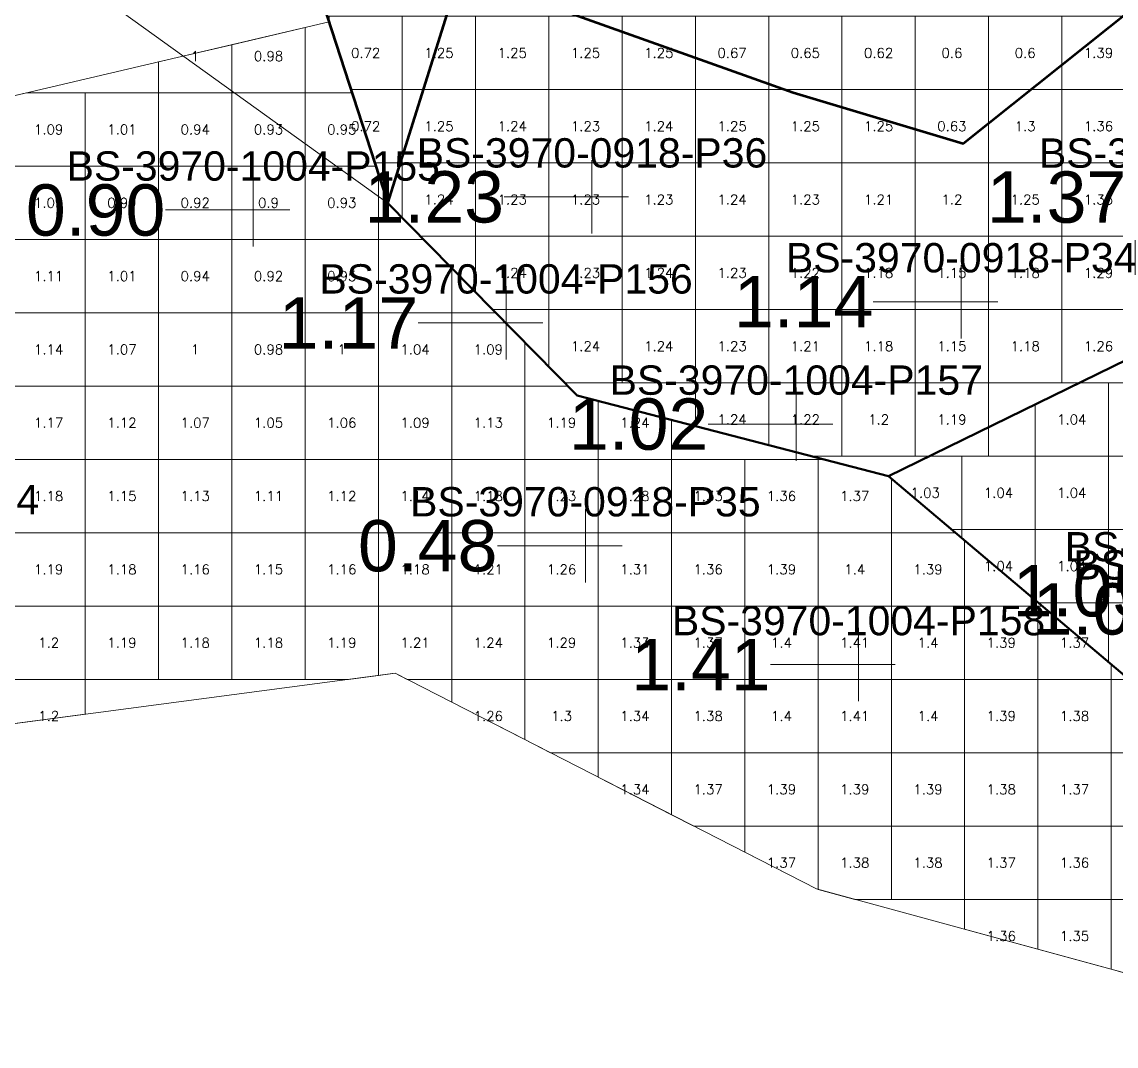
# Model space of a CAD drawing. Header units: inches. Extents: x 469759 to 470079, y 4349683 to 4349873.
# Drawn here: x 469863.11 to 469878.04, y 4349708.4 to 4349722.36 of the extents above; entities that cross this region are included whole.
import ezdxf
from ezdxf.enums import TextEntityAlignment as Align

# ---------------------------------------------------------------- set-up
doc = ezdxf.new("R2010")
doc.units = ezdxf.units.IN
doc.header["$MEASUREMENT"] = 0
for name, color, linetype, lineweight in [('点', 7, 'Continuous', 0), ('爆区方格网', 7, 'Continuous', 0), ('线条', 7, 'Continuous', 0), ('钻孔', 7, 'Continuous', 0)]:
    doc.layers.add(name, color=color, linetype=linetype, lineweight=lineweight)
doc.styles.add('3dmine_textStyle_1', font='txt.shx', dxfattribs={"height": 1, "bigfont": 'gbcbig.shx'})
doc.styles.add('3dmine_textStyle_2', font='arial.ttf', dxfattribs={"height": 1})

msp = doc.modelspace()

# ---------------------------------------------------------------- hatches: boundary and pattern name
at = {"layer": '钻孔', "linetype": 'Continuous', "lineweight": 0, "true_color": 0x0000ff, "extrusion": (0, 1, 0)}
for points in [[(-469871.892, 3959.783), (-469870.892, 3959.783), (-469870.892, 3972.783), (-469871.892, 3972.783)], [(-469876.931, 3959.508), (-469875.931, 3959.508), (-469875.931, 3972.508), (-469876.931, 3972.508)], [(-469870.72, 3960.31), (-469869.72, 3960.31), (-469869.72, 3969.31), (-469870.72, 3969.31)], [(-469874.68, 3959.65), (-469873.68, 3959.65), (-469873.68, 3968.65), (-469874.68, 3968.65)], [(-469875.53, 3960.32), (-469874.53, 3960.32), (-469874.53, 3969.32), (-469875.53, 3969.32)]]:
    msp.add_hatch(color=5, dxfattribs=at).paths.add_polyline_path(points, flags=0)
at = {"layer": '钻孔', "linetype": 'Continuous', "lineweight": 0, "true_color": 0x00ffff, "extrusion": (0, 1, 0)}
msp.add_hatch(color=4, dxfattribs=at).paths.add_polyline_path([(-469867.27, 3959.91), (-469866.27, 3959.91), (-469866.27, 3969.91), (-469867.27, 3969.91)], flags=0)
at = {"layer": '钻孔', "linetype": 'Continuous', "lineweight": 0, "true_color": 0x808080, "extrusion": (0, 1, 0)}
msp.add_hatch(color=8, dxfattribs=at).paths.add_polyline_path([(-469871.802, 3959.718), (-469870.802, 3959.718), (-469870.802, 3972.718), (-469871.802, 3972.718)], flags=0)

# ---------------------------------------------------------------- linework, layer by layer
at = {"color": 7, "linetype": 'Continuous', "lineweight": 0, "elevation": 3966.233}
msp.add_lwpolyline([(469845.427, 4349736.191), (469868.108, 4349719.891), (469868.108, 4349719.891), (469864.089, 4349732.247), (469861.567, 4349735.442), (469861.304, 4349735.775), (469863.277, 4349745.916), (469858.867, 4349747.095), (469855.24, 4349743.466), (469853.308, 4349743.754), (469850.298, 4349745.551), (469847.477, 4349743.663), (469848.343, 4349739.646), (469845.427, 4349736.191), (469845.427, 4349736.191)], dxfattribs=at)
at = {"color": 5, "linetype": 'Continuous', "lineweight": 53, "elevation": 3966.246}
msp.add_lwpolyline([(469863.277, 4349745.916), (469862.112, 4349740.002), (469861.303, 4349735.776), (469864.089, 4349732.247), (469868.108, 4349719.891), (469869.089, 4349723.024), (469873.638, 4349721.402), (469875.959, 4349720.708), (469878.965, 4349723.109)], dxfattribs=at)
at = {"color": 5, "linetype": 'Continuous', "lineweight": 0}
msp.add_lwpolyline([(469881.832, 4349708.397), (469873.956, 4349710.541), (469868.207, 4349713.482), (469860.922, 4349712.521), (469856.143, 4349714.688), (469851.91, 4349717.746), (469847.05, 4349722.386), (469845.478, 4349726.059), (469847.774, 4349728.804), (469850.298, 4349726.225), (469855.469, 4349723.158), (469859.293, 4349720.49), (469867.304, 4349722.364), (469868.108, 4349719.891), (469870.688, 4349717.269), (469874.94, 4349716.167), (469880.538, 4349711.441), (469881.832, 4349708.397), (469881.832, 4349708.397)], dxfattribs=at)
at = {"color": 7, "linetype": 'Continuous', "lineweight": 50, "elevation": 3966.246}
msp.add_lwpolyline([(469878.965, 4349723.109), (469875.959, 4349720.708), (469873.638, 4349721.402), (469869.089, 4349723.024), (469868.108, 4349719.891), (469870.688, 4349717.269), (469874.939, 4349716.168), (469879.423, 4349718.362)], dxfattribs=at)
at = {"color": 5, "linetype": 'Continuous', "lineweight": 0, "true_color": 0x0000ff, "elevation": 3966.246}
msp.add_lwpolyline([(469874.939, 4349716.168), (469879.423, 4349718.362), (469885.99, 4349718.382), (469888.312, 4349716.306), (469890.846, 4349713.509), (469888.869, 4349713.163), (469883.538, 4349714.441), (469880.539, 4349711.442), (469874.939, 4349716.168), (469874.939, 4349716.168)], dxfattribs=at)
at = {"color": 1, "linetype": 'Continuous', "lineweight": 50, "true_color": 0xff0000, "elevation": 3966.246}
msp.add_lwpolyline([(469880.538, 4349711.441), (469874.939, 4349716.168), (469879.423, 4349718.362)], dxfattribs=at)
at = {"layer": '点', "color": 138, "linetype": 'Continuous', "lineweight": 0, "true_color": 0x004c4c}
for points, elevation in [([(469870.892, 4349719.479), (469870.892, 4349720.479)], 3972.783), ([(469866.27, 4349719.3), (469866.27, 4349720.3)], 3969.91), ([(469871.392, 4349719.979), (469870.392, 4349719.979)], 3972.783), ([(469866.77, 4349719.8), (469865.77, 4349719.8)], 3969.91), ([(469875.931, 4349718.049), (469875.931, 4349719.049)], 3972.508), ([(469869.72, 4349717.76), (469869.72, 4349718.76)], 3969.31), ([(469876.431, 4349718.549), (469875.431, 4349718.549)], 3972.508), ([(469870.22, 4349718.26), (469869.22, 4349718.26)], 3969.31), ([(469873.68, 4349716.38), (469873.68, 4349717.38)], 3968.65), ([(469874.18, 4349716.88), (469873.18, 4349716.88)], 3968.65), ([(469870.802, 4349714.721), (469870.802, 4349715.721)], 3972.718), ([(469871.302, 4349715.221), (469870.302, 4349715.221)], 3972.718), ([(469874.53, 4349713.1), (469874.53, 4349714.1)], 3969.32), ([(469875.03, 4349713.6), (469874.03, 4349713.6)], 3969.32)]:
    msp.add_lwpolyline(points, dxfattribs=dict(at, elevation=elevation))
at = {"layer": '爆区方格网', "color": 4, "linetype": 'Continuous', "lineweight": 0, "true_color": 0x00ffff, "elevation": 3972.193}
for points in [[(469868.304, 4349721.442), (469867.604, 4349721.442), (469867.304, 4349722.364), (469867.304, 4349722.442), (469868.304, 4349722.442), (469868.304, 4349721.442)], [(469873.304, 4349721.442), (469872.304, 4349721.442), (469872.304, 4349722.442), (469873.304, 4349722.442), (469873.304, 4349721.442)], [(469874.304, 4349721.442), (469873.304, 4349721.442), (469873.304, 4349722.442), (469874.304, 4349722.442), (469874.304, 4349721.442)], [(469875.304, 4349721.442), (469874.304, 4349721.442), (469874.304, 4349722.442), (469875.304, 4349722.442), (469875.304, 4349721.442)], [(469876.304, 4349721.442), (469875.304, 4349721.442), (469875.304, 4349722.442), (469876.304, 4349722.442), (469876.304, 4349721.442)], [(469877.304, 4349721.442), (469876.304, 4349721.442), (469876.304, 4349722.442), (469877.304, 4349722.442), (469877.304, 4349721.442)], [(469868.304, 4349720.442), (469867.929, 4349720.442), (469867.604, 4349721.442), (469868.304, 4349721.442), (469868.304, 4349720.442)], [(469876.304, 4349720.442), (469875.304, 4349720.442), (469875.304, 4349721.442), (469876.304, 4349721.442), (469876.304, 4349720.442)]]:
    msp.add_lwpolyline(points, dxfattribs=at)
at = {"layer": '爆区方格网', "color": 5, "linetype": 'Continuous', "lineweight": 0, "true_color": 0x0000ff}
for points, elevation in [([(469869.304, 4349721.442), (469868.304, 4349721.442), (469868.304, 4349722.442), (469869.304, 4349722.442), (469869.304, 4349721.442)], 3972.854), ([(469870.304, 4349721.442), (469869.304, 4349721.442), (469869.304, 4349722.442), (469870.304, 4349722.442), (469870.304, 4349721.442)], 3972.854), ([(469871.304, 4349721.442), (469870.304, 4349721.442), (469870.304, 4349722.442), (469871.304, 4349722.442), (469871.304, 4349721.442)], 3972.854), ([(469872.304, 4349721.442), (469871.304, 4349721.442), (469871.304, 4349722.442), (469872.304, 4349722.442), (469872.304, 4349721.442)], 3972.854), ([(469878.304, 4349721.442), (469877.304, 4349721.442), (469877.304, 4349722.442), (469878.304, 4349722.442), (469878.304, 4349721.442)], 3972.854), ([(469869.304, 4349720.442), (469868.304, 4349720.442), (469868.304, 4349721.442), (469869.304, 4349721.442), (469869.304, 4349720.442)], 3972.854), ([(469870.304, 4349720.442), (469869.304, 4349720.442), (469869.304, 4349721.442), (469870.304, 4349721.442), (469870.304, 4349720.442)], 3972.854), ([(469871.304, 4349720.442), (469870.304, 4349720.442), (469870.304, 4349721.442), (469871.304, 4349721.442), (469871.304, 4349720.442)], 3972.854), ([(469872.304, 4349720.442), (469871.304, 4349720.442), (469871.304, 4349721.442), (469872.304, 4349721.442), (469872.304, 4349720.442)], 3972.854), ([(469873.304, 4349720.442), (469872.304, 4349720.442), (469872.304, 4349721.442), (469873.304, 4349721.442), (469873.304, 4349720.442)], 3972.854), ([(469874.304, 4349720.442), (469873.304, 4349720.442), (469873.304, 4349721.442), (469874.304, 4349721.442), (469874.304, 4349720.442)], 3972.854), ([(469875.304, 4349720.442), (469874.304, 4349720.442), (469874.304, 4349721.442), (469875.304, 4349721.442), (469875.304, 4349720.442)], 3972.854), ([(469877.304, 4349720.442), (469876.304, 4349720.442), (469876.304, 4349721.442), (469877.304, 4349721.442), (469877.304, 4349720.442)], 3972.854), ([(469878.304, 4349720.442), (469877.304, 4349720.442), (469877.304, 4349721.442), (469878.304, 4349721.442), (469878.304, 4349720.442)], 3972.854), ([(469869.304, 4349719.442), (469868.55, 4349719.442), (469868.304, 4349719.692), (469868.304, 4349720.442), (469869.304, 4349720.442), (469869.304, 4349719.442)], 3972.854), ([(469870.304, 4349719.442), (469869.304, 4349719.442), (469869.304, 4349720.442), (469870.304, 4349720.442), (469870.304, 4349719.442)], 3972.854), ([(469871.304, 4349719.442), (469870.304, 4349719.442), (469870.304, 4349720.442), (469871.304, 4349720.442), (469871.304, 4349719.442)], 3972.854), ([(469872.304, 4349719.442), (469871.304, 4349719.442), (469871.304, 4349720.442), (469872.304, 4349720.442), (469872.304, 4349719.442)], 3972.854), ([(469873.304, 4349719.442), (469872.304, 4349719.442), (469872.304, 4349720.442), (469873.304, 4349720.442), (469873.304, 4349719.442)], 3972.854), ([(469874.304, 4349719.442), (469873.304, 4349719.442), (469873.304, 4349720.442), (469874.304, 4349720.442), (469874.304, 4349719.442)], 3972.854), ([(469875.304, 4349719.442), (469874.304, 4349719.442), (469874.304, 4349720.442), (469875.304, 4349720.442), (469875.304, 4349719.442)], 3972.854), ([(469876.304, 4349719.442), (469875.304, 4349719.442), (469875.304, 4349720.442), (469876.304, 4349720.442), (469876.304, 4349719.442)], 3972.854), ([(469877.304, 4349719.442), (469876.304, 4349719.442), (469876.304, 4349720.442), (469877.304, 4349720.442), (469877.304, 4349719.442)], 3972.854), ([(469878.304, 4349719.442), (469877.304, 4349719.442), (469877.304, 4349720.442), (469878.304, 4349720.442), (469878.304, 4349719.442)], 3972.854), ([(469870.304, 4349718.442), (469869.534, 4349718.442), (469869.304, 4349718.676), (469869.304, 4349719.442), (469870.304, 4349719.442), (469870.304, 4349718.442)], 3972.854), ([(469871.304, 4349718.442), (469870.304, 4349718.442), (469870.304, 4349719.442), (469871.304, 4349719.442), (469871.304, 4349718.442)], 3972.854), ([(469872.304, 4349718.442), (469871.304, 4349718.442), (469871.304, 4349719.442), (469872.304, 4349719.442), (469872.304, 4349718.442)], 3972.854), ([(469873.304, 4349718.442), (469872.304, 4349718.442), (469872.304, 4349719.442), (469873.304, 4349719.442), (469873.304, 4349718.442)], 3972.854), ([(469874.304, 4349718.442), (469873.304, 4349718.442), (469873.304, 4349719.442), (469874.304, 4349719.442), (469874.304, 4349718.442)], 3972.854), ([(469875.304, 4349718.442), (469874.304, 4349718.442), (469874.304, 4349719.442), (469875.304, 4349719.442), (469875.304, 4349718.442)], 3972.854), ([(469876.304, 4349718.442), (469875.304, 4349718.442), (469875.304, 4349719.442), (469876.304, 4349719.442), (469876.304, 4349718.442)], 3972.854), ([(469877.304, 4349718.442), (469876.304, 4349718.442), (469876.304, 4349719.442), (469877.304, 4349719.442), (469877.304, 4349718.442)], 3972.854), ([(469878.304, 4349718.442), (469877.304, 4349718.442), (469877.304, 4349719.442), (469878.304, 4349719.442), (469878.304, 4349718.442)], 3972.854), ([(469871.304, 4349717.442), (469870.518, 4349717.442), (469870.304, 4349717.66), (469870.304, 4349718.442), (469871.304, 4349718.442), (469871.304, 4349717.442)], 3972.854), ([(469872.304, 4349717.442), (469871.304, 4349717.442), (469871.304, 4349718.442), (469872.304, 4349718.442), (469872.304, 4349717.442)], 3972.854), ([(469873.304, 4349717.442), (469872.304, 4349717.442), (469872.304, 4349718.442), (469873.304, 4349718.442), (469873.304, 4349717.442)], 3972.854), ([(469874.304, 4349717.442), (469873.304, 4349717.442), (469873.304, 4349718.442), (469874.304, 4349718.442), (469874.304, 4349717.442)], 3972.854), ([(469875.304, 4349717.442), (469874.304, 4349717.442), (469874.304, 4349718.442), (469875.304, 4349718.442), (469875.304, 4349717.442)], 3972.854), ([(469876.304, 4349717.442), (469875.304, 4349717.442), (469875.304, 4349718.442), (469876.304, 4349718.442), (469876.304, 4349717.442)], 3972.854), ([(469877.304, 4349717.442), (469876.304, 4349717.442), (469876.304, 4349718.442), (469877.304, 4349718.442), (469877.304, 4349717.442)], 3972.854), ([(469878.304, 4349717.442), (469877.304, 4349717.442), (469877.304, 4349718.442), (469878.304, 4349718.442), (469878.304, 4349717.442)], 3972.854), ([(469873.304, 4349716.591), (469872.304, 4349716.85), (469872.304, 4349717.442), (469873.304, 4349717.442), (469873.304, 4349716.591)], 3972.854), ([(469874.304, 4349716.442), (469873.881, 4349716.442), (469873.304, 4349716.591), (469873.304, 4349717.442), (469874.304, 4349717.442), (469874.304, 4349716.442)], 3972.854), ([(469875.304, 4349716.442), (469874.304, 4349716.442), (469874.304, 4349717.442), (469875.304, 4349717.442), (469875.304, 4349716.442)], 3972.854), ([(469876.304, 4349716.442), (469875.304, 4349716.442), (469875.304, 4349717.442), (469876.304, 4349717.442), (469876.304, 4349716.442)], 3972.854), ([(469877.94, 4349716.443), (469876.94, 4349716.443), (469876.94, 4349717.147), (469877.545, 4349717.443), (469877.94, 4349717.443), (469877.94, 4349716.443)], 3972.782), ([(469878.94, 4349716.443), (469877.94, 4349716.443), (469877.94, 4349717.443), (469878.94, 4349717.443), (469878.94, 4349716.443)], 3972.782), ([(469863.978, 4349715.398), (469862.978, 4349715.398), (469862.978, 4349716.398), (469863.978, 4349716.398), (469863.978, 4349715.398)], 3969.32), ([(469864.978, 4349715.398), (469863.978, 4349715.398), (469863.978, 4349716.398), (469864.978, 4349716.398), (469864.978, 4349715.398)], 3969.32), ([(469865.978, 4349715.398), (469864.978, 4349715.398), (469864.978, 4349716.398), (469865.978, 4349716.398), (469865.978, 4349715.398)], 3969.32), ([(469866.978, 4349715.398), (469865.978, 4349715.398), (469865.978, 4349716.398), (469866.978, 4349716.398), (469866.978, 4349715.398)], 3969.32), ([(469867.978, 4349715.398), (469866.978, 4349715.398), (469866.978, 4349716.398), (469867.978, 4349716.398), (469867.978, 4349715.398)], 3969.32), ([(469868.978, 4349715.398), (469867.978, 4349715.398), (469867.978, 4349716.398), (469868.978, 4349716.398), (469868.978, 4349715.398)], 3969.32), ([(469869.978, 4349715.398), (469868.978, 4349715.398), (469868.978, 4349716.398), (469869.978, 4349716.398), (469869.978, 4349715.398)], 3969.32), ([(469870.978, 4349715.398), (469869.978, 4349715.398), (469869.978, 4349716.398), (469870.978, 4349716.398), (469870.978, 4349715.398)], 3969.32), ([(469871.978, 4349715.398), (469870.978, 4349715.398), (469870.978, 4349716.398), (469871.978, 4349716.398), (469871.978, 4349715.398)], 3969.32), ([(469872.978, 4349715.398), (469871.978, 4349715.398), (469871.978, 4349716.398), (469872.978, 4349716.398), (469872.978, 4349715.398)], 3969.32), ([(469873.978, 4349715.398), (469872.978, 4349715.398), (469872.978, 4349716.398), (469873.978, 4349716.398), (469873.978, 4349715.398)], 3969.32), ([(469874.94, 4349716.167), (469874.978, 4349716.136), (469874.978, 4349715.398), (469873.978, 4349715.398), (469873.978, 4349716.398), (469874.047, 4349716.398), (469874.94, 4349716.167)], 3969.32), ([(469875.94, 4349715.443), (469875.798, 4349715.443), (469874.94, 4349716.167), (469874.94, 4349716.168), (469875.501, 4349716.443), (469875.94, 4349716.443), (469875.94, 4349715.443)], 3972.782), ([(469876.94, 4349715.443), (469875.94, 4349715.443), (469875.94, 4349716.443), (469876.94, 4349716.443), (469876.94, 4349715.443)], 3972.782), ([(469877.94, 4349715.443), (469876.94, 4349715.443), (469876.94, 4349716.443), (469877.94, 4349716.443), (469877.94, 4349715.443)], 3972.782), ([(469878.94, 4349715.443), (469877.94, 4349715.443), (469877.94, 4349716.443), (469878.94, 4349716.443), (469878.94, 4349715.443)], 3972.782), ([(469876.94, 4349714.479), (469875.94, 4349715.323), (469875.94, 4349715.443), (469876.94, 4349715.443), (469876.94, 4349714.479)], 3972.782), ([(469877.94, 4349714.443), (469876.983, 4349714.443), (469876.94, 4349714.479), (469876.94, 4349715.443), (469877.94, 4349715.443), (469877.94, 4349714.443)], 3972.782), ([(469878.94, 4349714.443), (469877.94, 4349714.443), (469877.94, 4349715.443), (469878.94, 4349715.443), (469878.94, 4349714.443)], 3972.782), ([(469863.978, 4349714.398), (469862.978, 4349714.398), (469862.978, 4349715.398), (469863.978, 4349715.398), (469863.978, 4349714.398)], 3969.32), ([(469864.978, 4349714.398), (469863.978, 4349714.398), (469863.978, 4349715.398), (469864.978, 4349715.398), (469864.978, 4349714.398)], 3969.32), ([(469865.978, 4349714.398), (469864.978, 4349714.398), (469864.978, 4349715.398), (469865.978, 4349715.398), (469865.978, 4349714.398)], 3969.32), ([(469866.978, 4349714.398), (469865.978, 4349714.398), (469865.978, 4349715.398), (469866.978, 4349715.398), (469866.978, 4349714.398)], 3969.32), ([(469867.978, 4349714.398), (469866.978, 4349714.398), (469866.978, 4349715.398), (469867.978, 4349715.398), (469867.978, 4349714.398)], 3969.32), ([(469868.978, 4349714.398), (469867.978, 4349714.398), (469867.978, 4349715.398), (469868.978, 4349715.398), (469868.978, 4349714.398)], 3969.32), ([(469869.978, 4349714.398), (469868.978, 4349714.398), (469868.978, 4349715.398), (469869.978, 4349715.398), (469869.978, 4349714.398)], 3969.32), ([(469870.978, 4349714.398), (469869.978, 4349714.398), (469869.978, 4349715.398), (469870.978, 4349715.398), (469870.978, 4349714.398)], 3969.32), ([(469871.978, 4349714.398), (469870.978, 4349714.398), (469870.978, 4349715.398), (469871.978, 4349715.398), (469871.978, 4349714.398)], 3969.32), ([(469872.978, 4349714.398), (469871.978, 4349714.398), (469871.978, 4349715.398), (469872.978, 4349715.398), (469872.978, 4349714.398)], 3969.32), ([(469873.978, 4349714.398), (469872.978, 4349714.398), (469872.978, 4349715.398), (469873.978, 4349715.398), (469873.978, 4349714.398)], 3969.32), ([(469874.978, 4349714.398), (469873.978, 4349714.398), (469873.978, 4349715.398), (469874.978, 4349715.398), (469874.978, 4349714.398)], 3969.32), ([(469875.978, 4349715.291), (469875.978, 4349714.398), (469874.978, 4349714.398), (469874.978, 4349715.398), (469875.851, 4349715.398), (469875.978, 4349715.291)], 3969.32), ([(469863.978, 4349713.398), (469862.978, 4349713.398), (469862.978, 4349714.398), (469863.978, 4349714.398), (469863.978, 4349713.398)], 3969.32), ([(469864.978, 4349713.398), (469863.978, 4349713.398), (469863.978, 4349714.398), (469864.978, 4349714.398), (469864.978, 4349713.398)], 3969.32), ([(469865.978, 4349713.398), (469864.978, 4349713.398), (469864.978, 4349714.398), (469865.978, 4349714.398), (469865.978, 4349713.398)], 3969.32), ([(469866.978, 4349713.398), (469865.978, 4349713.398), (469865.978, 4349714.398), (469866.978, 4349714.398), (469866.978, 4349713.398)], 3969.32), ([(469867.978, 4349713.452), (469867.57, 4349713.398), (469866.978, 4349713.398), (469866.978, 4349714.398), (469867.978, 4349714.398), (469867.978, 4349713.452)], 3969.32), ([(469868.978, 4349713.398), (469868.371, 4349713.398), (469868.207, 4349713.482), (469867.978, 4349713.452), (469867.978, 4349714.398), (469868.978, 4349714.398), (469868.978, 4349713.398)], 3969.32), ([(469869.978, 4349713.398), (469868.978, 4349713.398), (469868.978, 4349714.398), (469869.978, 4349714.398), (469869.978, 4349713.398)], 3969.32), ([(469870.978, 4349713.398), (469869.978, 4349713.398), (469869.978, 4349714.398), (469870.978, 4349714.398), (469870.978, 4349713.398)], 3969.32), ([(469871.978, 4349713.398), (469870.978, 4349713.398), (469870.978, 4349714.398), (469871.978, 4349714.398), (469871.978, 4349713.398)], 3969.32), ([(469872.978, 4349713.398), (469871.978, 4349713.398), (469871.978, 4349714.398), (469872.978, 4349714.398), (469872.978, 4349713.398)], 3969.32), ([(469873.978, 4349713.398), (469872.978, 4349713.398), (469872.978, 4349714.398), (469873.978, 4349714.398), (469873.978, 4349713.398)], 3969.32), ([(469874.978, 4349713.398), (469873.978, 4349713.398), (469873.978, 4349714.398), (469874.978, 4349714.398), (469874.978, 4349713.398)], 3969.32), ([(469875.978, 4349713.398), (469874.978, 4349713.398), (469874.978, 4349714.398), (469875.978, 4349714.398), (469875.978, 4349713.398)], 3969.32), ([(469876.978, 4349713.398), (469875.978, 4349713.398), (469875.978, 4349714.398), (469876.978, 4349714.398), (469876.978, 4349713.398)], 3969.32), ([(469877.978, 4349713.603), (469877.978, 4349713.398), (469876.978, 4349713.398), (469876.978, 4349714.398), (469877.035, 4349714.398), (469877.978, 4349713.603)], 3969.32), ([(469878.94, 4349713.443), (469878.168, 4349713.443), (469877.94, 4349713.635), (469877.94, 4349714.443), (469878.94, 4349714.443), (469878.94, 4349713.443)], 3972.782), ([(469863.978, 4349712.925), (469862.978, 4349712.793), (469862.978, 4349713.398), (469863.978, 4349713.398), (469863.978, 4349712.925)], 3969.32), ([(469869.978, 4349712.577), (469868.978, 4349713.088), (469868.978, 4349713.398), (469869.978, 4349713.398), (469869.978, 4349712.577)], 3969.32), ([(469870.978, 4349712.398), (469870.326, 4349712.398), (469869.978, 4349712.577), (469869.978, 4349713.398), (469870.978, 4349713.398), (469870.978, 4349712.398)], 3969.32), ([(469871.978, 4349712.398), (469870.978, 4349712.398), (469870.978, 4349713.398), (469871.978, 4349713.398), (469871.978, 4349712.398)], 3969.32), ([(469872.978, 4349712.398), (469871.978, 4349712.398), (469871.978, 4349713.398), (469872.978, 4349713.398), (469872.978, 4349712.398)], 3969.32), ([(469873.978, 4349712.398), (469872.978, 4349712.398), (469872.978, 4349713.398), (469873.978, 4349713.398), (469873.978, 4349712.398)], 3969.32), ([(469874.978, 4349712.398), (469873.978, 4349712.398), (469873.978, 4349713.398), (469874.978, 4349713.398), (469874.978, 4349712.398)], 3969.32), ([(469875.978, 4349712.398), (469874.978, 4349712.398), (469874.978, 4349713.398), (469875.978, 4349713.398), (469875.978, 4349712.398)], 3969.32), ([(469876.978, 4349712.398), (469875.978, 4349712.398), (469875.978, 4349713.398), (469876.978, 4349713.398), (469876.978, 4349712.398)], 3969.32), ([(469877.978, 4349712.398), (469876.978, 4349712.398), (469876.978, 4349713.398), (469877.978, 4349713.398), (469877.978, 4349712.398)], 3969.32), ([(469878.978, 4349712.759), (469878.978, 4349712.398), (469877.978, 4349712.398), (469877.978, 4349713.398), (469878.22, 4349713.398), (469878.978, 4349712.759)], 3969.32), ([(469871.978, 4349711.553), (469870.978, 4349712.065), (469870.978, 4349712.398), (469871.978, 4349712.398), (469871.978, 4349711.553)], 3969.32), ([(469872.978, 4349711.398), (469872.28, 4349711.398), (469871.978, 4349711.553), (469871.978, 4349712.398), (469872.978, 4349712.398), (469872.978, 4349711.398)], 3969.32), ([(469873.978, 4349711.398), (469872.978, 4349711.398), (469872.978, 4349712.398), (469873.978, 4349712.398), (469873.978, 4349711.398)], 3969.32), ([(469874.978, 4349711.398), (469873.978, 4349711.398), (469873.978, 4349712.398), (469874.978, 4349712.398), (469874.978, 4349711.398)], 3969.32), ([(469875.978, 4349711.398), (469874.978, 4349711.398), (469874.978, 4349712.398), (469875.978, 4349712.398), (469875.978, 4349711.398)], 3969.32), ([(469876.978, 4349711.398), (469875.978, 4349711.398), (469875.978, 4349712.398), (469876.978, 4349712.398), (469876.978, 4349711.398)], 3969.32), ([(469877.978, 4349711.398), (469876.978, 4349711.398), (469876.978, 4349712.398), (469877.978, 4349712.398), (469877.978, 4349711.398)], 3969.32), ([(469878.978, 4349711.398), (469877.978, 4349711.398), (469877.978, 4349712.398), (469878.978, 4349712.398), (469878.978, 4349711.398)], 3969.32), ([(469873.978, 4349710.535), (469873.956, 4349710.541), (469872.978, 4349711.042), (469872.978, 4349711.398), (469873.978, 4349711.398), (469873.978, 4349710.535)], 3969.32), ([(469874.978, 4349710.398), (469874.48, 4349710.398), (469873.978, 4349710.535), (469873.978, 4349711.398), (469874.978, 4349711.398), (469874.978, 4349710.398)], 3969.32), ([(469875.978, 4349710.398), (469874.978, 4349710.398), (469874.978, 4349711.398), (469875.978, 4349711.398), (469875.978, 4349710.398)], 3969.32), ([(469876.978, 4349710.398), (469875.978, 4349710.398), (469875.978, 4349711.398), (469876.978, 4349711.398), (469876.978, 4349710.398)], 3969.32), ([(469877.978, 4349710.398), (469876.978, 4349710.398), (469876.978, 4349711.398), (469877.978, 4349711.398), (469877.978, 4349710.398)], 3969.32), ([(469878.978, 4349710.398), (469877.978, 4349710.398), (469877.978, 4349711.398), (469878.978, 4349711.398), (469878.978, 4349710.398)], 3969.32), ([(469876.978, 4349709.719), (469875.978, 4349709.991), (469875.978, 4349710.398), (469876.978, 4349710.398), (469876.978, 4349709.719)], 3969.32), ([(469877.978, 4349709.447), (469876.978, 4349709.719), (469876.978, 4349710.398), (469877.978, 4349710.398), (469877.978, 4349709.447)], 3969.32), ([(469878.978, 4349709.398), (469878.154, 4349709.398), (469877.978, 4349709.447), (469877.978, 4349710.398), (469878.978, 4349710.398), (469878.978, 4349709.398)], 3969.32)]:
    msp.add_lwpolyline(points, dxfattribs=dict(at, elevation=elevation))
at = {"layer": '爆区方格网', "color": 5, "linetype": 'Continuous', "lineweight": 0, "elevation": 3969.32}
for points in [[(469866.978, 4349721.398), (469865.978, 4349721.398), (469865.978, 4349722.054), (469866.978, 4349722.288), (469866.978, 4349721.398)], [(469865.978, 4349721.398), (469864.978, 4349721.398), (469864.978, 4349721.82), (469865.978, 4349722.054), (469865.978, 4349721.398)], [(469863.978, 4349720.398), (469862.978, 4349720.398), (469862.978, 4349721.352), (469863.175, 4349721.398), (469863.978, 4349721.398), (469863.978, 4349720.398)], [(469864.978, 4349720.398), (469863.978, 4349720.398), (469863.978, 4349721.398), (469864.978, 4349721.398), (469864.978, 4349720.398)], [(469865.978, 4349720.398), (469864.978, 4349720.398), (469864.978, 4349721.398), (469865.978, 4349721.398), (469865.978, 4349720.398)], [(469866.978, 4349720.398), (469865.978, 4349720.398), (469865.978, 4349721.398), (469866.978, 4349721.398), (469866.978, 4349720.398)], [(469867.943, 4349720.398), (469866.978, 4349720.398), (469866.978, 4349721.398), (469867.618, 4349721.398), (469867.943, 4349720.398)], [(469863.978, 4349719.398), (469862.978, 4349719.398), (469862.978, 4349720.398), (469863.978, 4349720.398), (469863.978, 4349719.398)], [(469864.978, 4349719.398), (469863.978, 4349719.398), (469863.978, 4349720.398), (469864.978, 4349720.398), (469864.978, 4349719.398)], [(469865.978, 4349719.398), (469864.978, 4349719.398), (469864.978, 4349720.398), (469865.978, 4349720.398), (469865.978, 4349719.398)], [(469866.978, 4349719.398), (469865.978, 4349719.398), (469865.978, 4349720.398), (469866.978, 4349720.398), (469866.978, 4349719.398)], [(469867.978, 4349720.293), (469867.978, 4349719.398), (469866.978, 4349719.398), (469866.978, 4349720.398), (469867.943, 4349720.398), (469867.978, 4349720.293)], [(469863.978, 4349718.398), (469862.978, 4349718.398), (469862.978, 4349719.398), (469863.978, 4349719.398), (469863.978, 4349718.398)], [(469864.978, 4349718.398), (469863.978, 4349718.398), (469863.978, 4349719.398), (469864.978, 4349719.398), (469864.978, 4349718.398)], [(469865.978, 4349718.398), (469864.978, 4349718.398), (469864.978, 4349719.398), (469865.978, 4349719.398), (469865.978, 4349718.398)], [(469866.978, 4349718.398), (469865.978, 4349718.398), (469865.978, 4349719.398), (469866.978, 4349719.398), (469866.978, 4349718.398)], [(469867.978, 4349718.398), (469866.978, 4349718.398), (469866.978, 4349719.398), (469867.978, 4349719.398), (469867.978, 4349718.398)], [(469868.978, 4349719.007), (469868.978, 4349718.398), (469867.978, 4349718.398), (469867.978, 4349719.398), (469868.593, 4349719.398), (469868.978, 4349719.007)], [(469863.978, 4349717.398), (469862.978, 4349717.398), (469862.978, 4349718.398), (469863.978, 4349718.398), (469863.978, 4349717.398)], [(469864.978, 4349717.398), (469863.978, 4349717.398), (469863.978, 4349718.398), (469864.978, 4349718.398), (469864.978, 4349717.398)], [(469865.978, 4349717.398), (469864.978, 4349717.398), (469864.978, 4349718.398), (469865.978, 4349718.398), (469865.978, 4349717.398)], [(469866.978, 4349717.398), (469865.978, 4349717.398), (469865.978, 4349718.398), (469866.978, 4349718.398), (469866.978, 4349717.398)], [(469867.978, 4349717.398), (469866.978, 4349717.398), (469866.978, 4349718.398), (469867.978, 4349718.398), (469867.978, 4349717.398)], [(469868.978, 4349717.398), (469867.978, 4349717.398), (469867.978, 4349718.398), (469868.978, 4349718.398), (469868.978, 4349717.398)], [(469869.978, 4349717.991), (469869.978, 4349717.398), (469868.978, 4349717.398), (469868.978, 4349718.398), (469869.577, 4349718.398), (469869.978, 4349717.991)], [(469863.978, 4349716.398), (469862.978, 4349716.398), (469862.978, 4349717.398), (469863.978, 4349717.398), (469863.978, 4349716.398)], [(469864.978, 4349716.398), (469863.978, 4349716.398), (469863.978, 4349717.398), (469864.978, 4349717.398), (469864.978, 4349716.398)], [(469865.978, 4349716.398), (469864.978, 4349716.398), (469864.978, 4349717.398), (469865.978, 4349717.398), (469865.978, 4349716.398)], [(469866.978, 4349716.398), (469865.978, 4349716.398), (469865.978, 4349717.398), (469866.978, 4349717.398), (469866.978, 4349716.398)], [(469867.978, 4349716.398), (469866.978, 4349716.398), (469866.978, 4349717.398), (469867.978, 4349717.398), (469867.978, 4349716.398)], [(469868.978, 4349716.398), (469867.978, 4349716.398), (469867.978, 4349717.398), (469868.978, 4349717.398), (469868.978, 4349716.398)], [(469869.978, 4349716.398), (469868.978, 4349716.398), (469868.978, 4349717.398), (469869.978, 4349717.398), (469869.978, 4349716.398)], [(469870.688, 4349717.269), (469870.978, 4349717.194), (469870.978, 4349716.398), (469869.978, 4349716.398), (469869.978, 4349717.398), (469870.561, 4349717.398), (469870.688, 4349717.269)], [(469871.978, 4349716.935), (469871.978, 4349716.398), (469870.978, 4349716.398), (469870.978, 4349717.194), (469871.978, 4349716.935)]]:
    msp.add_lwpolyline(points, dxfattribs=at)
at = {"layer": '线条', "color": 138, "linetype": 'Continuous', "lineweight": 0, "true_color": 0x004c4c}
for points, elevation in [([(469870.892, 4349719.979), (469870.892, 4349719.979), (469870.892, 4349719.979)], 3972.783), ([(469866.27, 4349719.8), (469866.27, 4349719.8), (469866.27, 4349719.8)], 3969.91), ([(469875.931, 4349718.549), (469875.931, 4349718.549), (469875.931, 4349718.549)], 3972.508), ([(469869.72, 4349718.26), (469869.72, 4349718.26), (469869.72, 4349718.26)], 3969.31), ([(469873.68, 4349716.88), (469873.68, 4349716.88), (469873.68, 4349716.88)], 3968.65), ([(469870.802, 4349715.221), (469870.802, 4349715.221), (469870.802, 4349715.221)], 3972.718), ([(469874.53, 4349713.6), (469874.53, 4349713.6), (469874.53, 4349713.6)], 3969.32)]:
    msp.add_lwpolyline(points, dxfattribs=dict(at, elevation=elevation))
at = {"layer": '钻孔', "color": 5, "linetype": 'Continuous', "lineweight": 0, "true_color": 0x0000ff}
for points, elevation in [([(469870.892, 4349719.979), (469869.692, 4349719.979)], 3972.783), ([(469870.892, 4349719.979), (469869.692, 4349719.979)], 3959.783), ([(469875.931, 4349718.549), (469874.731, 4349718.549)], 3972.508), ([(469875.931, 4349718.549), (469874.731, 4349718.549)], 3959.508), ([(469869.72, 4349718.26), (469868.52, 4349718.26)], 3969.31), ([(469869.72, 4349718.26), (469868.52, 4349718.26)], 3960.31), ([(469873.68, 4349716.88), (469872.48, 4349716.88)], 3968.65), ([(469873.68, 4349716.88), (469872.48, 4349716.88)], 3959.65), ([(469874.53, 4349713.6), (469873.33, 4349713.6)], 3969.32), ([(469874.53, 4349713.6), (469873.33, 4349713.6)], 3960.32)]:
    msp.add_lwpolyline(points, dxfattribs=dict(at, elevation=elevation))
at = {"layer": '钻孔', "color": 4, "linetype": 'Continuous', "lineweight": 0, "true_color": 0x00ffff}
for elevation in [3969.91, 3959.91]:
    msp.add_lwpolyline([(469866.27, 4349719.8), (469865.07, 4349719.8)], dxfattribs=dict(at, elevation=elevation))
at = {"layer": '钻孔', "color": 8, "linetype": 'Continuous', "lineweight": 0, "true_color": 0x808080}
for elevation in [3972.718, 3959.718]:
    msp.add_lwpolyline([(469870.802, 4349715.221), (469869.602, 4349715.221)], dxfattribs=dict(at, elevation=elevation))

# ---------------------------------------------------------------- texts
at = {"color": 4, "linetype": 'Continuous', "lineweight": 0, "true_color": 0x00ffff, "style": '3dmine_textStyle_1'}
for s, p in [('0.72', (469867.804, 4349721.942, 3972.193)), ('0.67', (469872.804, 4349721.942, 3972.193)), ('0.65', (469873.804, 4349721.942, 3972.193)), ('0.62', (469874.804, 4349721.942, 3972.193)), ('0.6', (469875.804, 4349721.942, 3972.193)), ('0.6', (469876.804, 4349721.942, 3972.193)), ('0.72', (469867.804, 4349720.942, 3972.193)), ('0.63', (469875.804, 4349720.942, 3972.193))]:
    msp.add_text(s, height=0.1333, dxfattribs=at).set_placement(p, align=Align.MIDDLE_CENTER)
at = {"color": 5, "linetype": 'Continuous', "lineweight": 0, "true_color": 0x0000ff, "style": '3dmine_textStyle_1'}
for s, p in [('1.25', (469868.804, 4349721.942, 3972.854)), ('1.25', (469869.804, 4349721.942, 3972.854)), ('1.25', (469870.804, 4349721.942, 3972.854)), ('1.25', (469871.804, 4349721.942, 3972.854)), ('1.39', (469877.804, 4349721.942, 3972.854)), ('1.25', (469868.804, 4349720.942, 3972.854)), ('1.24', (469869.804, 4349720.942, 3972.854)), ('1.23', (469870.804, 4349720.942, 3972.854)), ('1.24', (469871.804, 4349720.942, 3972.854)), ('1.25', (469872.804, 4349720.942, 3972.854)), ('1.25', (469873.804, 4349720.942, 3972.854)), ('1.25', (469874.804, 4349720.942, 3972.854)), ('1.3', (469876.804, 4349720.942, 3972.854)), ('1.36', (469877.804, 4349720.942, 3972.854)), ('1.24', (469868.804, 4349719.942, 3972.854)), ('1.23', (469869.804, 4349719.942, 3972.854)), ('1.23', (469870.804, 4349719.942, 3972.854)), ('1.23', (469871.804, 4349719.942, 3972.854)), ('1.24', (469872.804, 4349719.942, 3972.854)), ('1.23', (469873.804, 4349719.942, 3972.854)), ('1.21', (469874.804, 4349719.942, 3972.854)), ('1.2', (469875.804, 4349719.942, 3972.854)), ('1.25', (469876.804, 4349719.942, 3972.854)), ('1.33', (469877.804, 4349719.942, 3972.854)), ('1.24', (469869.804, 4349718.942, 3972.854)), ('1.23', (469870.804, 4349718.942, 3972.854)), ('1.24', (469871.804, 4349718.942, 3972.854)), ('1.23', (469872.804, 4349718.942, 3972.854)), ('1.22', (469873.804, 4349718.942, 3972.854)), ('1.18', (469874.804, 4349718.942, 3972.854)), ('1.15', (469875.804, 4349718.942, 3972.854)), ('1.18', (469876.804, 4349718.942, 3972.854)), ('1.29', (469877.804, 4349718.942, 3972.854)), ('1.24', (469870.804, 4349717.942, 3972.854)), ('1.24', (469871.804, 4349717.942, 3972.854)), ('1.23', (469872.804, 4349717.942, 3972.854)), ('1.21', (469873.804, 4349717.942, 3972.854)), ('1.18', (469874.804, 4349717.942, 3972.854)), ('1.15', (469875.804, 4349717.942, 3972.854)), ('1.18', (469876.804, 4349717.942, 3972.854)), ('1.26', (469877.804, 4349717.942, 3972.854)), ('1.17', (469863.478, 4349716.898, 3969.32)), ('1.12', (469864.478, 4349716.898, 3969.32)), ('1.07', (469865.478, 4349716.898, 3969.32)), ('1.05', (469866.478, 4349716.898, 3969.32)), ('1.06', (469867.478, 4349716.898, 3969.32)), ('1.09', (469868.478, 4349716.898, 3969.32)), ('1.13', (469869.478, 4349716.898, 3969.32)), ('1.19', (469870.478, 4349716.898, 3969.32)), ('1.24', (469871.478, 4349716.898, 3969.32)), ('1.24', (469872.804, 4349716.942, 3972.854)), ('1.22', (469873.804, 4349716.942, 3972.854)), ('1.2', (469874.804, 4349716.942, 3972.854)), ('1.19', (469875.804, 4349716.942, 3972.854)), ('1.04', (469877.44, 4349716.943, 3972.782)), ('1.18', (469863.478, 4349715.898, 3969.32)), ('1.15', (469864.478, 4349715.898, 3969.32)), ('1.13', (469865.478, 4349715.898, 3969.32)), ('1.11', (469866.478, 4349715.898, 3969.32)), ('1.12', (469867.478, 4349715.898, 3969.32)), ('1.14', (469868.478, 4349715.898, 3969.32)), ('1.18', (469869.478, 4349715.898, 3969.32)), ('1.23', (469870.478, 4349715.898, 3969.32)), ('1.28', (469871.478, 4349715.898, 3969.32)), ('1.33', (469872.478, 4349715.898, 3969.32)), ('1.36', (469873.478, 4349715.898, 3969.32)), ('1.37', (469874.478, 4349715.898, 3969.32)), ('1.03', (469875.44, 4349715.943, 3972.782)), ('1.04', (469876.44, 4349715.943, 3972.782)), ('1.04', (469877.44, 4349715.943, 3972.782)), ('1.04', (469876.44, 4349714.943, 3972.782)), ('1.04', (469877.44, 4349714.943, 3972.782)), ('1.19', (469863.478, 4349714.898, 3969.32)), ('1.18', (469864.478, 4349714.898, 3969.32)), ('1.16', (469865.478, 4349714.898, 3969.32)), ('1.15', (469866.478, 4349714.898, 3969.32)), ('1.16', (469867.478, 4349714.898, 3969.32)), ('1.18', (469868.478, 4349714.898, 3969.32)), ('1.21', (469869.478, 4349714.898, 3969.32)), ('1.26', (469870.478, 4349714.898, 3969.32)), ('1.31', (469871.478, 4349714.898, 3969.32)), ('1.36', (469872.478, 4349714.898, 3969.32)), ('1.39', (469873.478, 4349714.898, 3969.32)), ('1.4', (469874.478, 4349714.898, 3969.32)), ('1.39', (469875.478, 4349714.898, 3969.32)), ('1.2', (469863.478, 4349713.898, 3969.32)), ('1.19', (469864.478, 4349713.898, 3969.32)), ('1.18', (469865.478, 4349713.898, 3969.32)), ('1.18', (469866.478, 4349713.898, 3969.32)), ('1.19', (469867.478, 4349713.898, 3969.32)), ('1.21', (469868.478, 4349713.898, 3969.32)), ('1.24', (469869.478, 4349713.898, 3969.32)), ('1.29', (469870.478, 4349713.898, 3969.32)), ('1.33', (469871.478, 4349713.898, 3969.32)), ('1.37', (469872.478, 4349713.898, 3969.32)), ('1.4', (469873.478, 4349713.898, 3969.32)), ('1.41', (469874.478, 4349713.898, 3969.32)), ('1.4', (469875.478, 4349713.898, 3969.32)), ('1.39', (469876.478, 4349713.898, 3969.32)), ('1.37', (469877.478, 4349713.898, 3969.32)), ('1.2', (469863.478, 4349712.898, 3969.32)), ('1.26', (469869.478, 4349712.898, 3969.32)), ('1.3', (469870.478, 4349712.898, 3969.32)), ('1.34', (469871.478, 4349712.898, 3969.32)), ('1.38', (469872.478, 4349712.898, 3969.32)), ('1.4', (469873.478, 4349712.898, 3969.32)), ('1.41', (469874.478, 4349712.898, 3969.32)), ('1.4', (469875.478, 4349712.898, 3969.32)), ('1.39', (469876.478, 4349712.898, 3969.32)), ('1.38', (469877.478, 4349712.898, 3969.32)), ('1.34', (469871.478, 4349711.898, 3969.32)), ('1.37', (469872.478, 4349711.898, 3969.32)), ('1.39', (469873.478, 4349711.898, 3969.32)), ('1.39', (469874.478, 4349711.898, 3969.32)), ('1.39', (469875.478, 4349711.898, 3969.32)), ('1.38', (469876.478, 4349711.898, 3969.32)), ('1.37', (469877.478, 4349711.898, 3969.32)), ('1.37', (469873.478, 4349710.898, 3969.32)), ('1.38', (469874.478, 4349710.898, 3969.32)), ('1.38', (469875.478, 4349710.898, 3969.32)), ('1.37', (469876.478, 4349710.898, 3969.32)), ('1.36', (469877.478, 4349710.898, 3969.32)), ('1.36', (469876.478, 4349709.898, 3969.32)), ('1.35', (469877.478, 4349709.898, 3969.32))]:
    msp.add_text(s, height=0.1333, dxfattribs=at).set_placement(p, align=Align.MIDDLE_CENTER)
at = {"color": 5, "linetype": 'Continuous', "lineweight": 0, "style": '3dmine_textStyle_1'}
for s, height, p in [('1', 0.133, (469865.478, 4349721.898, 3969.32)), ('0.98', 0.1333, (469866.478, 4349721.898, 3969.32)), ('1.09', 0.1333, (469863.478, 4349720.898, 3969.32)), ('1.01', 0.1333, (469864.478, 4349720.898, 3969.32)), ('0.94', 0.1333, (469865.478, 4349720.898, 3969.32)), ('0.93', 0.1333, (469866.478, 4349720.898, 3969.32)), ('0.95', 0.1333, (469867.478, 4349720.898, 3969.32)), ('1.09', 0.1333, (469863.478, 4349719.898, 3969.32)), ('0.99', 0.1333, (469864.478, 4349719.898, 3969.32)), ('0.92', 0.1333, (469865.478, 4349719.898, 3969.32)), ('0.9', 0.1333, (469866.478, 4349719.898, 3969.32)), ('0.93', 0.1333, (469867.478, 4349719.898, 3969.32)), ('1.11', 0.1333, (469863.478, 4349718.898, 3969.32)), ('1.01', 0.1333, (469864.478, 4349718.898, 3969.32)), ('0.94', 0.1333, (469865.478, 4349718.898, 3969.32)), ('0.92', 0.1333, (469866.478, 4349718.898, 3969.32)), ('0.95', 0.1333, (469867.478, 4349718.898, 3969.32)), ('1', 0.133, (469868.478, 4349718.898, 3969.32)), ('1.14', 0.1333, (469863.478, 4349717.898, 3969.32)), ('1.07', 0.1333, (469864.478, 4349717.898, 3969.32)), ('1', 0.133, (469865.478, 4349717.898, 3969.32)), ('0.98', 0.1333, (469866.478, 4349717.898, 3969.32)), ('1', 0.133, (469867.478, 4349717.898, 3969.32)), ('1.04', 0.1333, (469868.478, 4349717.898, 3969.32)), ('1.09', 0.1333, (469869.478, 4349717.898, 3969.32))]:
    msp.add_text(s, height=height, dxfattribs=at).set_placement(p, align=Align.MIDDLE_CENTER)
at = {"layer": '钻孔', "color": 138, "linetype": 'Continuous', "lineweight": 0, "true_color": 0x004c4c, "style": '3dmine_textStyle_2'}
for s, p in [('BS-3970-0918-P36', (469870.892, 4349720.379, 3972.783)), ('BS-3970-1004-P155', (469866.27, 4349720.2, 3969.91)), ('BS-3970-0918-P34', (469875.931, 4349718.949, 3972.508)), ('BS-3970-1004-P156', (469869.72, 4349718.66, 3969.31)), ('BS-3970-1004-P157', (469873.68, 4349717.28, 3968.65)), ('BS-3970-1004-P154', (469860.8, 4349715.65, 3969.88)), ('BS-3970-0918-P35', (469870.802, 4349715.621, 3972.718)), ('BS-3970-0923-BL1', (469879.736, 4349715.007, 3972.752)), ('BS-3970-1004-P159', (469880.01, 4349714.76, 3968.86)), ('BS-3970-1004-P158', (469874.53, 4349714, 3969.32))]:
    msp.add_text(s, height=0.4, dxfattribs=at).set_placement(p, align=Align.CENTER)
at = {"layer": '钻孔', "color": 5, "linetype": 'Continuous', "lineweight": 0, "style": '3dmine_textStyle_2'}
msp.add_text('BS-3970-0918-P33', height=0.4, dxfattribs=at).set_placement((469879.384, 4349720.376, 3972.608), align=Align.CENTER)
at = {"layer": '钻孔', "color": 5, "linetype": 'Continuous', "lineweight": 0, "true_color": 0x0000ff, "style": '3dmine_textStyle_2'}
for s, p in [('1.23', (469869.692, 4349719.979, 3966.283)), ('1.37', (469878.184, 4349719.976, 3966.108)), ('1.14', (469874.731, 4349718.549, 3966.008)), ('1.17', (469868.52, 4349718.26, 3964.81)), ('1.02', (469872.48, 4349716.88, 3964.15)), ('1.05', (469878.536, 4349714.607, 3966.252)), ('1.01', (469878.81, 4349714.36, 3964.36)), ('1.41', (469873.33, 4349713.6, 3964.82))]:
    msp.add_text(s, height=0.7, dxfattribs=at).set_placement(p, align=Align.MIDDLE_RIGHT)
at = {"layer": '钻孔', "color": 4, "linetype": 'Continuous', "lineweight": 0, "true_color": 0x00ffff, "style": '3dmine_textStyle_2'}
msp.add_text('0.90', height=0.7, dxfattribs=at).set_placement((469865.07, 4349719.8, 3964.91), align=Align.MIDDLE_RIGHT)
at = {"layer": '钻孔', "color": 8, "linetype": 'Continuous', "lineweight": 0, "true_color": 0x808080, "style": '3dmine_textStyle_2'}
msp.add_text('0.48', height=0.7, dxfattribs=at).set_placement((469869.602, 4349715.221, 3966.218), align=Align.MIDDLE_RIGHT)

doc.saveas('drawing.dxf')
